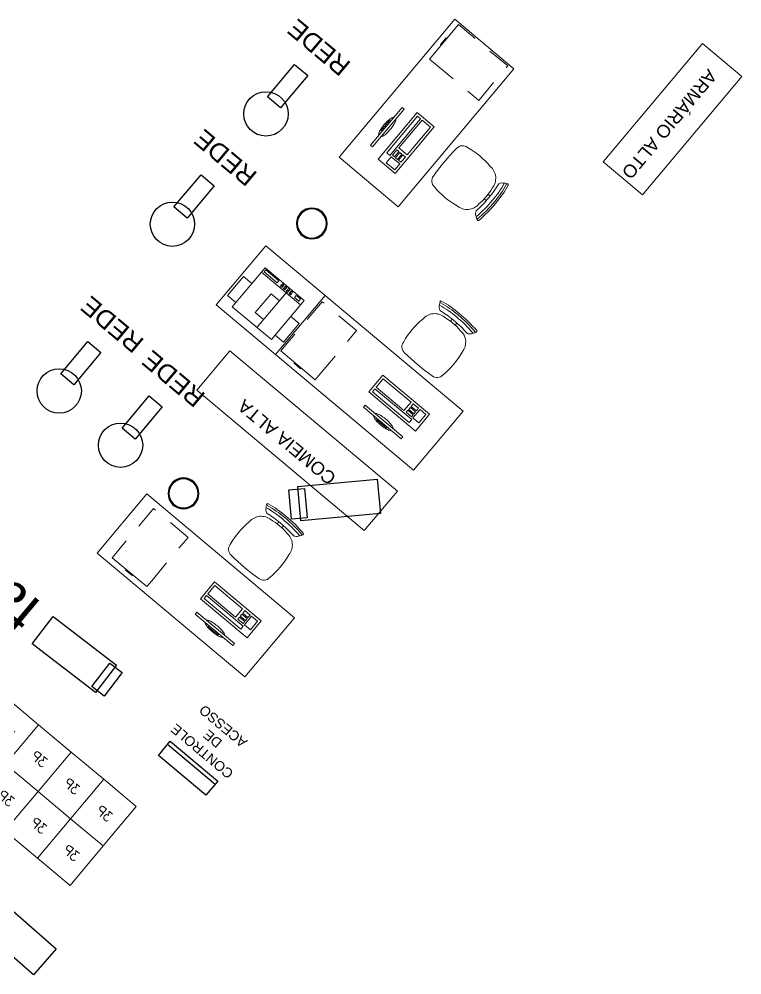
# Model space of a CAD drawing. Header units: metres. Extents: x 822482 to 822767, y 9662202 to 9662512.
# Drawn here: x 822679.92 to 822685.54, y 9662357.88 to 9662365.31 of the extents above; entities that cross this region are included whole.
import ezdxf

# ---------------------------------------------------------------- set-up
doc = ezdxf.new("R2010")
doc.units = ezdxf.units.M
doc.linetypes.add('ACAD_ISO03W100', pattern=[33, 18, -15])
for name, color, linetype, lineweight in [('#ARQ_MOB', 250, 'Continuous', 0), ('ARQ_NE_MOBILIÁRIOS', 251, 'Continuous', 0), ('NE_LEGENDA', 3, 'Continuous', 9), ('NE_MOBILIÁRIOS', 251, 'Continuous', 0)]:
    doc.layers.add(name, color=color, linetype=linetype, lineweight=lineweight)
doc.layers.add('20006_ARQ_1000_3PV$0$ARQ-SAN', color=9, linetype='Continuous')
doc.layers.add('ARQ_NE_COTAS', color=7, linetype='Continuous', true_color=0x000000)
doc.styles.add('Arial', font='arial.ttf', dxfattribs={"height": 0.6})
doc.styles.add('ROMANS', font='romans', dxfattribs={"height": 0.2})
doc.styles.get("Standard").update_dxf_attribs({"font": 'arial.ttf'})

# ---------------------------------------------------------------- blocks, each defined once
blk = doc.blocks.new('A$C05492AE6')
for p, q in [((0.6379926452253439, -0.1341264312510173), (0.467622274854973, -0.1341264312510173)), ((0.467622274854973, -0.1341264312510173), (0.467622274854973, -0.5193116164362035)), ((0.6379926452253439, -0.04523754236212874), (0.6379926452253439, -0.8452375423621294)), ((1.437992645225345, -0.04523754236212874), (0.6379926452253439, -0.04523754236212874)), ((0.9342889415216398, -0.04523754236212874), (0.9342889415216398, -0.7563486534732409)), ((1.437992645225345, -0.8452375423621294), (1.437992645225345, -0.04523754236212874)), ((1.437992645225345, -0.1341264312510173), (1.608363015595714, -0.1341264312510173)), ((1.608363015595714, -0.1341264312510173), (1.608363015595714, -0.5193116164362035)), ((0.9342889415216398, -0.2082005053250899), (1.104659311892011, -0.2082005053250899)), ((1.104659311892011, -0.2082005053250899), (1.104659311892011, -0.5933856905102797)), ((0.467622274854973, -0.5193116164362035), (0.6379926452253439, -0.5193116164362035)), ((1.104659311892011, -0.5933856905102797), (0.9342889415216398, -0.5933856905102797)), ((1.608363015595714, -0.5193116164362035), (1.437992645225345, -0.5193116164362035)), ((0.6379926452253439, -0.7563486534732409), (1.437992645225345, -0.7563486534732409)), ((0.6379926452253439, -0.8452375423621294), (1.437992645225345, -0.8452375423621294)), ((0.6972519044846042, -0.7822745793991661), (0.6972519044846042, -0.8267190238436104)), ((0.7861407933734927, -0.7822745793991661), (0.6972519044846042, -0.7822745793991661)), ((0.6972519044846042, -0.8267190238436104), (0.7861407933734927, -0.8267190238436104)), ((0.7861407933734927, -0.8267190238436104), (0.7861407933734927, -0.7822745793991661)), ((0.8602148674475671, -0.7748671719917599), (0.8602148674475671, -0.7970893942139785)), ((0.8898444970771955, -0.7748671719917599), (0.8602148674475671, -0.7748671719917599)), ((0.8602148674475671, -0.7970893942139785), (0.8898444970771955, -0.7970893942139785)), ((0.8602148674475671, -0.8044968016213883), (0.8602148674475671, -0.8267190238436104)), ((0.8898444970771955, -0.8044968016213883), (0.8602148674475671, -0.8044968016213883)), ((0.8602148674475671, -0.8267190238436104), (0.8898444970771955, -0.8267190238436104)), ((0.8898444970771955, -0.7970893942139785), (0.8898444970771955, -0.7748671719917599)), ((0.8898444970771955, -0.8267190238436104), (0.8898444970771955, -0.8044968016213883)), ((0.9194741267068256, -0.7748671719917599), (0.9194741267068256, -0.7970893942139785)), ((0.9491037563364557, -0.7748671719917599), (0.9194741267068256, -0.7748671719917599)), ((0.9194741267068256, -0.7970893942139785), (0.9491037563364557, -0.7970893942139785)), ((0.9491037563364557, -0.8044968016213883), (0.9194741267068256, -0.8044968016213883)), ((0.9194741267068256, -0.8044968016213883), (0.9194741267068256, -0.8267190238436104)), ((0.9194741267068256, -0.8267190238436104), (0.9491037563364557, -0.8267190238436104)), ((0.9491037563364557, -0.7970893942139785), (0.9491037563364557, -0.7748671719917599)), ((0.9491037563364557, -0.8267190238436104), (0.9491037563364557, -0.8044968016213883)), ((0.9787333859660841, -0.7748671719917599), (0.9787333859660841, -0.7970893942139785)), ((1.008363015595714, -0.7748671719917599), (0.9787333859660841, -0.7748671719917599)), ((0.9787333859660841, -0.7970893942139785), (1.008363015595714, -0.7970893942139785)), ((1.008363015595714, -0.8044968016213883), (0.9787333859660841, -0.8044968016213883)), ((0.9787333859660841, -0.8044968016213883), (0.9787333859660841, -0.8267190238436104)), ((0.9787333859660841, -0.8267190238436104), (1.008363015595714, -0.8267190238436104)), ((1.008363015595714, -0.7970893942139785), (1.008363015595714, -0.7748671719917599)), ((1.008363015595714, -0.8267190238436104), (1.008363015595714, -0.8044968016213883)), ((1.037992645225344, -0.7748671719917599), (1.037992645225344, -0.7970893942139785)), ((1.067622274854973, -0.7748671719917599), (1.037992645225344, -0.7748671719917599)), ((1.037992645225344, -0.7970893942139785), (1.067622274854973, -0.7970893942139785)), ((1.067622274854973, -0.8044968016213883), (1.037992645225344, -0.8044968016213883)), ((1.037992645225344, -0.8044968016213883), (1.037992645225344, -0.8267190238436104)), ((1.037992645225344, -0.8267190238436104), (1.067622274854973, -0.8267190238436104)), ((1.067622274854973, -0.7970893942139785), (1.067622274854973, -0.7748671719917599)), ((1.067622274854973, -0.8267190238436104), (1.067622274854973, -0.8044968016213883)), ((1.141696348929047, -0.7822745793991661), (1.141696348929047, -0.8267190238436104)), ((1.408363015595715, -0.7822745793991661), (1.141696348929047, -0.7822745793991661)), ((1.141696348929047, -0.8267190238436104), (1.408363015595715, -0.8267190238436104)), ((1.408363015595715, -0.8267190238436104), (1.408363015595715, -0.7822745793991661))]:
    blk.add_line(p, q)
blk = doc.blocks.new('lixeira esxritorio')
at = {"layer": '20006_ARQ_1000_3PV$0$ARQ-SAN'}
for radius in [12, 11.29425831072785]:
    blk.add_circle((59684, -4692), radius, dxfattribs=at)
blk = doc.blocks.new('ROUPEIRO 16 PORTAS - JG MÓVEIS - 1930X1380x400 - MARCA W3')
at = {"layer": 'NE_MOBILIÁRIOS', "transparency": 33554687}
for points in [[(-0.8616788877734507, 2.105163530737627), (-0.4616788877756335, 2.105163530737627), (-0.4616788877756335, 1.775163530735881), (-0.8616788877734507, 1.775163530735881)], [(-0.8616788877734507, 1.775163530735881), (-0.4616788877756335, 1.775163530735881), (-0.4616788877756335, 1.445163530734135), (-0.8616788877734507, 1.445163530734135)], [(-0.8616788877734507, 1.445163530734135), (-0.4616788877756335, 1.445163530734135), (-0.4616788877756335, 1.115163530732389), (-0.8616788877734507, 1.115163530732389)], [(-0.8616788877734507, 1.115163530732389), (-0.4616788877756335, 1.115163530732389), (-0.4616788877756335, 0.7851635307306424), (-0.8616788877734507, 0.7851635307306424)]]:
    blk.add_lwpolyline(points, close=True, dxfattribs=at)
at = {"layer": 'NE_LEGENDA', "transparency": 33554687, "char_height": 0.07490992597484705, "width": 0.04494561325353251, "attachment_point": 5, "rotation": 270.0112857193431, "style": 'ROMANS'}
for insert in [(-0.6622939342487371, 1.95147975072905), (-0.6622939342487371, 1.621479750727303), (-0.6622939342487371, 1.291479750725557), (-0.6622939342487371, 0.9614797507238109)]:
    blk.add_mtext('3P', dxfattribs=dict(at, insert=insert))
blk = doc.blocks.new('*U253')
at = {"color": 253}
for p, q in [((0.2641292789473759, -0.2636248199396647), (0.6364345972010881, -0.2636248199396647)), ((0.2641292789473759, -0.2938117376359131), (0.2641292789473759, -0.2636248199396647)), ((0.2641292789473759, -0.2938117376359131), (0.6364345972010881, -0.2938117376359131)), ((0.6364345972010881, -0.2636248199396647), (0.6364345972010881, -0.2938117376359131)), ((0.2037554435548827, -0.3089051964840408), (0.2641292789473759, -0.3089051964840408)), ((0.2037554435548827, -0.3944347966234076), (0.2037554435548827, -0.3089051964840408)), ((0.2641292789473759, -0.3944347966234076), (0.2641292789473759, -0.3089051964840408)), ((0.2792227377955001, -0.3089051964840408), (0.3327281803878286, -0.3089051964840408)), ((0.2792227377955001, -0.3290298082815326), (0.2792227377955001, -0.3089051964840408)), ((0.2792227377955001, -0.3290298082815326), (0.3327281803878286, -0.3290298082815326)), ((0.2792227377955001, -0.3390921141802892), (0.3327281803878286, -0.3390921141802892)), ((0.2792227377955001, -0.359216725977781), (0.2792227377955001, -0.3390921141802892)), ((0.2792227377955001, -0.359216725977781), (0.3327281803878286, -0.359216725977781)), ((0.2792227377955001, -0.3692790318765304), (0.3327281803878286, -0.3692790318765304)), ((0.2792227377955001, -0.3944347966234076), (0.2792227377955001, -0.3692790318765304)), ((0.3327281803878286, -0.3290298082815326), (0.3327281803878179, -0.3089051964840408)), ((0.3327281803878286, -0.359216725977781), (0.3327281803878286, -0.3390921141802892)), ((0.3327281803878179, -0.3944347966234076), (0.3327281803878286, -0.3692790318765304)), ((0.3553683686600131, -0.3089051964840408), (0.6364345972010881, -0.3089051964840408)), ((0.355368368660006, -0.3944347966234076), (0.355368368660006, -0.3089051964840408)), ((0.6364345972010881, -0.3089051964840408), (0.6364345972010881, -0.3944347966234076)), ((0.2641292789473759, -0.3944347966234076), (0.2037554435548827, -0.3944347966234076)), ((0.3327281803878286, -0.3944347966234076), (0.2792227377955001, -0.3944347966234076)), ((0.6364345972010881, -0.3944347966234076), (0.3553683686600131, -0.3944347966234076)), ((0.5264744420900569, -1.093589466934967), (0.5264712351721754, -1.073021683148662)), ((0.5736638919378492, -1.093625146393586), (0.5736606783097158, -1.073014325395869))]:
    blk.add_line(p, q, dxfattribs=at)
at = {"color": 0}
for points in [[(1.500000000000023, -0.6000000000041724), (2.264854970235319e-14, -0.600000000004233), (0, 0), (1.5, 6.065012825516861e-14)], [(0.6113411383529623, -0.1465272668755677), (0.2288489024030085, -0.1465272668755677), (0.2288489024030085, -0.126278043280573), (0.6113411383529623, -0.126278043280573)], [(0.656559208998587, -0.4145594084208994), (0.1836308317573838, -0.4145594084208994), (0.1836308317573838, -0.2435002081421658), (0.656559208998587, -0.2435002081421658)]]:
    blk.add_lwpolyline(points, close=True, dxfattribs=at)
at = {"color": 253}
for points in [[(0.5139755900727963, -0.126278043280573, 0.07858786112891261), (0.49080569849664, -0.1151013377954477, 0.0421401755613748), (0.4611404889134185, -0.1088289834864398, 0.03104461688043304), (0.4200950203779854, -0.1062780432805734, 0.03104461688047071), (0.3790495518425736, -0.1088289834864415, 0.04214017556147551), (0.3493843422593308, -0.1151013377954477, 0.07858786112891261), (0.3262144506831746, -0.126278043280573, 0.2399524851710426)], [(0.326214450683171, -0.1465272668755677, 0.07858786112889744), (0.3493843422593308, -0.157703972360693, 0.04214017556145587), (0.3790495518425594, -0.1639763266696974, 0.03104461688048155), (0.4200950203779854, -0.1665272668755673, 0.03104461688043304), (0.4611404889134185, -0.163976326669701, 0.04214017556137403), (0.49080569849664, -0.157703972360693, 0.07858786112879253), (0.513975590072814, -0.1465272668755677, 0.2399524851705452)], [(0.7287218487462268, -1.1327092987302, 0.2717338992802973), (0.7203174074019443, -1.114124585127891, -0.0533371940502941), (0.5608013340414799, -1.128535081879003, -0.0476950756939342), (0.379827332989771, -1.114177674158194, 0.2717338992802956), (0.3714286874911976, -1.132765007688798)], [(0.7203174074019443, -1.114124585127891, 0.1896094860855204), (0.6933064923277015, -1.086876486661462, 0.221082449425433), (0.6852015182891136, -1.084553865671049, -0.0447624740529923), (0.5616033504076312, -1.093572185808492), (0.5585349729859899, -1.093572664228171, -0.0385544797295055), (0.4149339990944099, -1.084596005638199, 0.2210824494254382), (0.4068297497332423, -1.086921153961933, 0.1896094860855236), (0.379827332989771, -1.114177674158194)]]:
    blk.add_lwpolyline(points, format="xyb", dxfattribs=at)
blk.add_lwpolyline([(0.3700950203779847, -0.126278043280573), (0.3700950203779847, -0.1162780432805732), (0.4700950203779861, -0.1162780432805732), (0.4700950203779861, -0.126278043280573)], dxfattribs=at)
at = {"color": 0}
blk.add_lwpolyline([(0.4700649377406534, -1.066488813743016, -0.4142135623730951), (0.3500462288635844, -0.9465075255372803, -0.0896111827576577), (0.3500103673872217, -0.7165075283330488, -0.4142135623730951), (0.4100010114899759, -0.656498173894628, -0.0462596088876747), (0.6900010080866195, -0.6564545164448908, -0.4142135623730951), (0.7500103625249266, -0.7164451605477588, -0.0896111827576576), (0.7500462240015167, -0.9464451577519903, -0.4142135623730951), (0.6300649357957808, -1.066463866628945, -0.0885656933661097)], format="xyb", close=True, dxfattribs=at)
blk.add_lwpolyline([(0.5603198563839213, -1.147795023347934, 0.0532778002200563), (0.7260046851503374, -1.132844022379894, -1.041839177709779), (0.7288491610173877, -1.147571851719002, -0.0532497309402663), (0.5600799545481094, -1.162793104795563, -0.0476464754443579), (0.3713060099486483, -1.147627599655815, -1.041839177709779), (0.3741458929670443, -1.132898884014574, 0.047578395912835), (0.5598353757383392, -1.147795098887949)], format="xyb", dxfattribs=at)
blk = doc.blocks.new('gaveteiro volante')
at = {"layer": '#ARQ_MOB', "color": 253, "transparency": 33554687}
for p, q in [((60398, -4801), (60398, -4795)), ((60398, -4795), (60433, -4795)), ((60433, -4795), (60433, -4801))]:
    blk.add_line(p, q, dxfattribs=at)
blk.add_lwpolyline([(60418.85000000001, -4795), (60412.15, -4795), (60412.15, -4794.3), (60418.85000000001, -4794.3)], close=True, dxfattribs=at)
at = {"color": 8, "linetype": 'ACAD_ISO03W100'}
blk.add_lwpolyline([(60398, -4801), (60398, -4845), (60433, -4845), (60433, -4801)], dxfattribs=at)
blk = doc.blocks.new('*U338')
at = {"color": 0}
blk.add_lwpolyline([(1.700000000000015, -0.3999999999999317), (1.509903313490213e-14, -0.4), (0, 0), (1.7, 6.826311686535102e-14)], close=True, dxfattribs=at)
blk = doc.blocks.new('*U339')
at = {"color": 253}
for p, q in [((0.2641292789473759, -0.2636248199396647), (0.6364345972010881, -0.2636248199396647)), ((0.2641292789473759, -0.2938117376359131), (0.2641292789473759, -0.2636248199396647)), ((0.2641292789473759, -0.2938117376359131), (0.6364345972010881, -0.2938117376359131)), ((0.6364345972010881, -0.2636248199396647), (0.6364345972010881, -0.2938117376359131)), ((0.2037554435548827, -0.3089051964840408), (0.2641292789473759, -0.3089051964840408)), ((0.2037554435548827, -0.3944347966234076), (0.2037554435548827, -0.3089051964840408)), ((0.2641292789473759, -0.3944347966234076), (0.2641292789473759, -0.3089051964840408)), ((0.2792227377955001, -0.3089051964840408), (0.3327281803878286, -0.3089051964840408)), ((0.2792227377955001, -0.3290298082815326), (0.2792227377955001, -0.3089051964840408)), ((0.2792227377955001, -0.3290298082815326), (0.3327281803878286, -0.3290298082815326)), ((0.2792227377955001, -0.3390921141802892), (0.3327281803878286, -0.3390921141802892)), ((0.2792227377955001, -0.359216725977781), (0.2792227377955001, -0.3390921141802892)), ((0.2792227377955001, -0.359216725977781), (0.3327281803878286, -0.359216725977781)), ((0.2792227377955001, -0.3692790318765304), (0.3327281803878286, -0.3692790318765304)), ((0.2792227377955001, -0.3944347966234076), (0.2792227377955001, -0.3692790318765304)), ((0.3327281803878286, -0.3290298082815326), (0.3327281803878179, -0.3089051964840408)), ((0.3327281803878286, -0.359216725977781), (0.3327281803878286, -0.3390921141802892)), ((0.3327281803878179, -0.3944347966234076), (0.3327281803878286, -0.3692790318765304)), ((0.3553683686600131, -0.3089051964840408), (0.6364345972010881, -0.3089051964840408)), ((0.355368368660006, -0.3944347966234076), (0.355368368660006, -0.3089051964840408)), ((0.6364345972010881, -0.3089051964840408), (0.6364345972010881, -0.3944347966234076)), ((0.2641292789473759, -0.3944347966234076), (0.2037554435548827, -0.3944347966234076)), ((0.3327281803878286, -0.3944347966234076), (0.2792227377955001, -0.3944347966234076)), ((0.6364345972010881, -0.3944347966234076), (0.3553683686600131, -0.3944347966234076)), ((0.4764744420900568, -1.093589466934969), (0.4764712351721754, -1.073021683148664)), ((0.5236638919378491, -1.093625146393588), (0.5236606783097157, -1.073014325395871))]:
    blk.add_line(p, q, dxfattribs=at)
at = {"color": 0}
for points in [[(1.400000000000023, -0.6000000000041762), (2.264854970235319e-14, -0.600000000004233), (0, 0), (1.4, 5.68436339500774e-14)], [(0.6113411383529623, -0.1465272668755677), (0.2288489024030085, -0.1465272668755677), (0.2288489024030085, -0.126278043280573), (0.6113411383529623, -0.126278043280573)], [(0.656559208998587, -0.4145594084208994), (0.1836308317573838, -0.4145594084208994), (0.1836308317573838, -0.2435002081421658), (0.656559208998587, -0.2435002081421658)]]:
    blk.add_lwpolyline(points, close=True, dxfattribs=at)
at = {"color": 253}
for points in [[(0.5139755900727963, -0.126278043280573, 0.07858786112891261), (0.49080569849664, -0.1151013377954477, 0.0421401755613748), (0.4611404889134185, -0.1088289834864398, 0.03104461688043304), (0.4200950203779854, -0.1062780432805734, 0.03104461688047071), (0.3790495518425736, -0.1088289834864415, 0.04214017556147551), (0.3493843422593308, -0.1151013377954477, 0.07858786112891261), (0.3262144506831746, -0.126278043280573, 0.2399524851710426)], [(0.326214450683171, -0.1465272668755677, 0.07858786112889744), (0.3493843422593308, -0.157703972360693, 0.04214017556145587), (0.3790495518425594, -0.1639763266696974, 0.03104461688048155), (0.4200950203779854, -0.1665272668755673, 0.03104461688043304), (0.4611404889134185, -0.163976326669701, 0.04214017556137403), (0.49080569849664, -0.157703972360693, 0.07858786112879253), (0.513975590072814, -0.1465272668755677, 0.2399524851705452)], [(0.6787218487462268, -1.132709298730202, 0.2717338992802973), (0.6703174074019442, -1.114124585127893, -0.0533371940502941), (0.5108013340414799, -1.128535081879005, -0.0476950756939342), (0.329827332989771, -1.114177674158196, 0.2717338992802956), (0.3214286874911976, -1.1327650076888)], [(0.6703174074019442, -1.114124585127893, 0.1896094860855204), (0.6433064923277014, -1.086876486661464, 0.221082449425433), (0.6352015182891135, -1.084553865671051, -0.0447624740529923), (0.5116033504076312, -1.093572185808494), (0.5085349729859898, -1.093572664228173, -0.0385544797295055), (0.3649339990944098, -1.084596005638201, 0.2210824494254382), (0.3568297497332422, -1.086921153961935, 0.1896094860855236), (0.329827332989771, -1.114177674158196)]]:
    blk.add_lwpolyline(points, format="xyb", dxfattribs=at)
blk.add_lwpolyline([(0.3700950203779847, -0.126278043280573), (0.3700950203779847, -0.1162780432805732), (0.4700950203779861, -0.1162780432805732), (0.4700950203779861, -0.126278043280573)], dxfattribs=at)
at = {"color": 0}
blk.add_lwpolyline([(0.4200649377406533, -1.066488813743018, -0.4142135623730951), (0.3000462288635843, -0.9465075255372822, -0.0896111827576577), (0.3000103673872216, -0.7165075283330506, -0.4142135623730951), (0.3600010114899759, -0.6564981738946298, -0.0462596088876747), (0.6400010080866194, -0.6564545164448927, -0.4142135623730951), (0.7000103625249265, -0.7164451605477606, -0.0896111827576576), (0.7000462240015166, -0.9464451577519922, -0.4142135623730951), (0.5800649357957808, -1.066463866628947, -0.0885656933661097)], format="xyb", close=True, dxfattribs=at)
blk.add_lwpolyline([(0.5103198563839213, -1.147795023347936, 0.0532778002200563), (0.6760046851503374, -1.132844022379896, -1.041839177709779), (0.6788491610173877, -1.147571851719004, -0.0532497309402663), (0.5100799545481094, -1.162793104795565, -0.0476464754443579), (0.3213060099486482, -1.147627599655817, -1.041839177709779), (0.3241458929670442, -1.132898884014576, 0.047578395912835), (0.5098353757383391, -1.147795098887951)], format="xyb", dxfattribs=at)
blk = doc.blocks.new('*U340')
at = {"color": 0}
blk.add_lwpolyline([(0.6000000000000226, -0.6000000000042066), (2.264854970235319e-14, -0.600000000004233), (0, 0), (0.6, 2.639167950934775e-14)], close=True, dxfattribs=at)
blk = doc.blocks.new('*U341')
at = {"color": 0}
blk.add_lwpolyline([(1.200000000000015, -0.3999999999999508), (1.509903313490213e-14, -0.4), (0, 0), (1.2, 4.923064533989499e-14)], close=True, dxfattribs=at)
blk = doc.blocks.new('A$C8f1b9c42')
at = {"layer": 'ARQ_NE_MOBILIÁRIOS', "xscale": -1, "rotation": 90}
for p in [(291.6022365093231, -201.9405462965369), (291.6020457725972, -202.3405462950468)]:
    blk.add_blockref('ROUPEIRO 16 PORTAS - JG MÓVEIS - 1930X1380x400 - MARCA W3', p, dxfattribs=at)
at = {"layer": 'ARQ_NE_MOBILIÁRIOS', "transparency": 33554687}
for name, p in [('*U253', (289.4970752820373, -203.1939800251275)), ('*U338', (289.5181813342497, -204.6621647095308)), ('*U339', (289.5275068841875, -205.2671794136986)), ('*U340', (290.92750688456, -205.2671794136986))]:
    blk.add_blockref(name, p, dxfattribs=at)
for name, p, xscale, yscale, zscale, rotation in [('gaveteiro volante', (-313.4462058562785, -155.2918579727411), 0.00999999999994436, 0.00999999999994436, 0.00999999999994436, 359.9999999871714), ('lixeira esxritorio', (337.700471861288, -800.8208221504465), -0.009999999999944362, 0.009999999999944357, 0.009999999999944359, 270), ('gaveteiro volante', (-313.4157742541283, -157.3650573594496), 0.009999999999944362, 0.009999999999944362, 0.009999999999944362, 359.9999999871713), ('lixeira esxritorio', (888.2057434283197, -159.3099688012153), -0.009999999999944357, 0.009999999999944355, 0.009999999999944359, 359.9999999999999), ('gaveteiro volante', (339.4371925080195, 396.1826930800453), 0.009999999999944362, 0.009999999999944362, 0.009999999999944362, 270.0000000214273)]:
    blk.add_blockref(name, p, dxfattribs=dict(at, xscale=xscale, yscale=yscale, zscale=zscale, rotation=rotation))
at = {"layer": 'ARQ_NE_MOBILIÁRIOS', "transparency": 33554687, "xscale": 0.4962389028739769, "yscale": 0.4962389028739769, "zscale": 0.4962389028739769}
blk.add_blockref('A$C05492AE6', (290.7091676061973, -205.3138752654195), dxfattribs=at)
at = {"layer": 'ARQ_NE_MOBILIÁRIOS', "transparency": 33554687}
for name, p, rotation in [('*U339', (291.5350708169863, -206.7605880871415), 270.0000000342558), ('*U341', (289.9397230437025, -208.0531034534797), 270.0000000276962)]:
    blk.add_blockref(name, p, dxfattribs=dict(at, rotation=rotation))
at = {"layer": 'ARQ_NE_MOBILIÁRIOS', "transparency": 33554687, "char_height": 0.1000007616563683, "width": 3.459999999980747, "attachment_point": 5, "style": 'Arial'}
for s, insert, rotation in [('COMEIA ALTA', (290.4216730277985, -204.8024001913145), 3.5788809886606453e-09), ('ARMÁRIO ALTO', (289.733321197331, -208.6070702420548), 89.99999999450421)]:
    blk.add_mtext(s, dxfattribs=dict(at, insert=insert, rotation=rotation))

msp = doc.modelspace()

# ---------------------------------------------------------------- linework, layer by layer
at = {"layer": 'ARQ_NE_COTAS', "color": 9, "true_color": 0xd19cc7}
msp.add_line((822681.4456013242, 9662359.360362697), (822681.0755966256, 9662359.670734357), dxfattribs=at)
at = {"layer": 'ARQ_NE_COTAS', "color": 4}
for points in [[(822681.9554816355, 9662364.62289867), (822681.8529964573, 9662364.708866483), (822682.0631782284, 9662364.959431376), (822682.165663406, 9662364.873463564)], [(822681.2287805156, 9662363.765401036), (822681.1262953373, 9662363.851368848), (822681.3364771085, 9662364.101933742), (822681.4389622861, 9662364.01596593)], [(822680.3489531317, 9662362.46823695), (822680.2464679534, 9662362.554204762), (822680.4566497246, 9662362.804769656), (822680.5591349022, 9662362.718801843)], [(822680.8254228844, 9662362.046331016), (822680.7229377062, 9662362.132298829), (822680.9331194774, 9662362.382863723), (822681.0356046549, 9662362.29689591)]]:
    msp.add_lwpolyline(points, close=True, dxfattribs=at)
at = {"layer": 'ARQ_NE_COTAS', "color": 1}
for points in [[(822682.7309115602, 9662361.466684083), (822682.1128204933, 9662361.410291629), (822682.0883798368, 9662361.678174136), (822682.7064709042, 9662361.73456659)], [(822682.1606397335, 9662361.434472863), (822682.0406767775, 9662361.423527865), (822682.0198153602, 9662361.652180005), (822682.1397783168, 9662361.663124997)], [(822680.1881774031, 9662360.666760797), (822680.6806383831, 9662360.289005768), (822680.5169182261, 9662360.075571714), (822680.0244572526, 9662360.453326747)], [(822680.6290976051, 9662360.30366729), (822680.724677491, 9662360.230350247), (822680.5849335277, 9662360.04817279), (822680.4893536409, 9662360.121489841)], [(822680.0354641285, 9662357.879376257), (822679.5673093703, 9662358.286865888), (822679.7439165916, 9662358.489765555), (822680.2120713443, 9662358.082275918)]]:
    msp.add_lwpolyline(points, close=True, dxfattribs=at)
at = {"layer": 'ARQ_NE_COTAS', "color": 9, "true_color": 0xd19cc7}
msp.add_lwpolyline([(822681.4667710635, 9662359.38559987), (822681.374880592, 9662359.276054088), (822681.0048758931, 9662359.58642575), (822681.0967663688, 9662359.695971536)], close=True, dxfattribs=at)
at = {"layer": 'ARQ_NE_COTAS', "color": 4}
for centre in [(822681.8412305767, 9662364.57500541), (822681.1145294568, 9662363.717507776), (822680.2347020729, 9662362.42034369), (822680.7111718256, 9662361.998437757)]:
    msp.add_circle(centre, 0.1722386728412232, dxfattribs=at)

# ---------------------------------------------------------------- block references
at = {"ltscale": 10, "rotation": 140.0090103764572}
msp.add_blockref('A$C8f1b9c42', (822772.889044792, 9662018.469655523), dxfattribs=at)

# ---------------------------------------------------------------- texts
at = {"layer": 'ARQ_NE_COTAS', "color": 0, "attachment_point": 1}
for s, width, gutter_width, insert, char_height, rotation in [('REDE', 0.05954620534049473, 0.7106242680366205, (822682.4180984885, 9662364.859546026), 0.1421248536073241, 140.0090103764572), ('REDE', 0.05954620534049473, 0.7106242680366205, (822681.6913973686, 9662364.002048392), 0.1421248536073241, 140.0090103764572), ('REDE', 0.05954620534049473, 0.7106242680366205, (822680.8115699847, 9662362.704884306), 0.1421248536073241, 140.0090103764572), ('REDE', 0.05954620534049473, 0.7106242680366205, (822681.2880397374, 9662362.282978373), 0.1421248536073241, 140.0090103764572), ('facial', 0.1352853854727324, 1.614495457399599, (822679.9021245107, 9662360.51825452), 0.3228990914799198, 140.00901037645724)]:
    msp.add_mtext_dynamic_manual_height_columns(s, width=width, gutter_width=gutter_width, heights=[0], dxfattribs=dict(at, insert=insert, char_height=char_height, rotation=rotation))
at = {"layer": 'ARQ_NE_COTAS', "color": 9, "true_color": 0xd19cc7, "insert": (822681.3326199696, 9662359.57869785), "char_height": 0.0762464682947941, "attachment_point": 1, "rotation": 140.0090103764572}
msp.add_mtext_dynamic_manual_height_columns('\\pxqc;CONTROLE DE ACESSO', width=0.03194506620294145, gutter_width=0.3812323414739705, heights=[0], dxfattribs=at)

doc.saveas('drawing.dxf')
